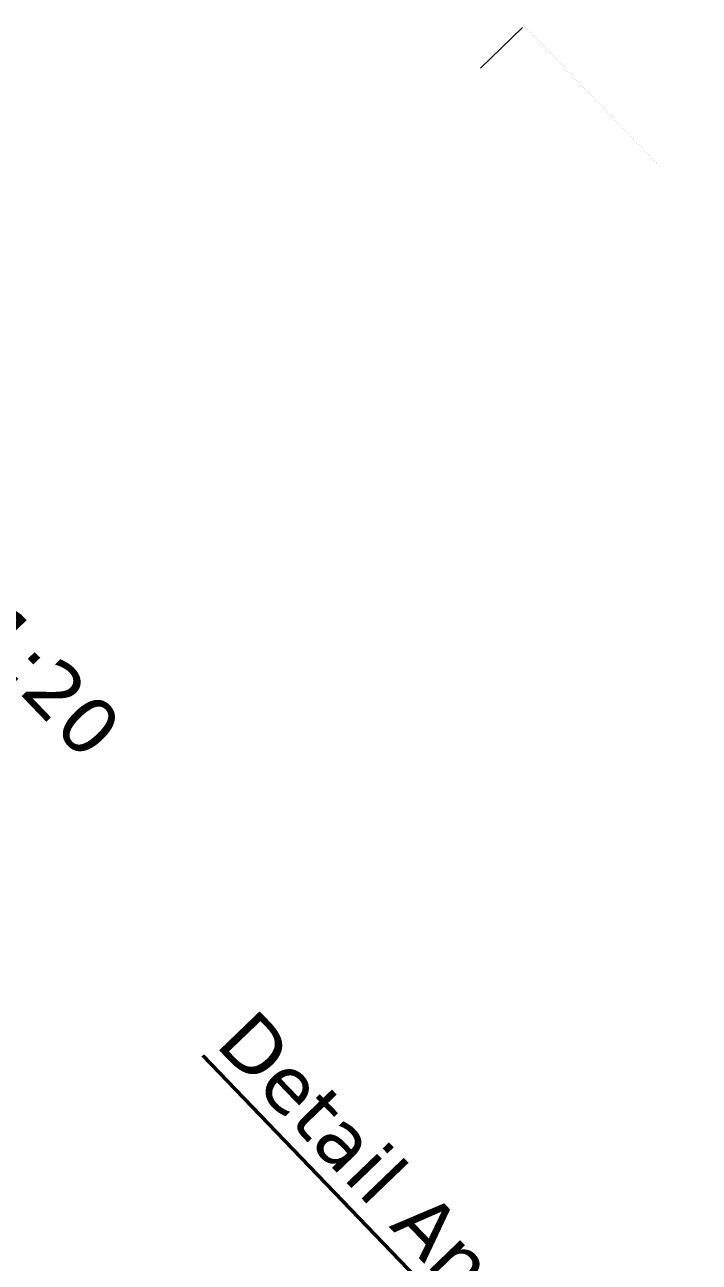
# Model space of a CAD drawing. Header units: metres. Extents: x 2687650.8 to 2687727.1, y 1234407.3 to 1234484.3.
# Drawn here: x 2687699.82 to 2687704.02, y 1234438.84 to 1234446.54 of the extents above; entities that cross this region are included whole.
import ezdxf

# ---------------------------------------------------------------- set-up
doc = ezdxf.new("R2010")
doc.units = ezdxf.units.M
doc.layers.add('PDF__Parzellengrenze', color=7, linetype='Continuous', true_color=0x7f7f7f)
doc.layers.add('PDF_kan_sw_', color=7, linetype='Continuous', true_color=0xdadada)
doc.layers.add('PDF_Ebene 2', color=7, linetype='Continuous')
doc.layers.add('PDF_Text', color=7, linetype='Continuous')
doc.styles.add('PDF Verdana', font='verdana.ttf')

# ---------------------------------------------------------------- blocks, each defined once
blk = doc.blocks.new('A$C1c84ec86')
at = {"layer": 'PDF__Parzellengrenze', "lineweight": 18}
blk.add_lwpolyline([(4108.31, 3248.08), (4108.31, 3284.49)], dxfattribs=at)
at = {"layer": 'PDF_Ebene 2', "lineweight": 20}
for points in [[(4107.46, 3285.97), (4107.46, 3285.97)], [(4108.52, 3285.97), (4108.52, 3285.97)], [(4109.58, 3285.97), (4109.58, 3285.97)], [(4110.64, 3285.97), (4110.64, 3285.97)], [(4111.49, 3285.97), (4111.49, 3285.97)], [(4112.54, 3285.97), (4112.54, 3285.97)], [(4113.6, 3285.97), (4113.6, 3285.97)], [(4114.45, 3285.97), (4114.45, 3285.97)], [(4115.51, 3285.97), (4115.51, 3285.97)], [(4116.57, 3285.97), (4116.57, 3285.97)], [(4117.62, 3285.97), (4117.62, 3285.97)], [(4118.47, 3285.97), (4118.47, 3285.97)], [(4119.53, 3285.97), (4119.53, 3285.97)], [(4120.59, 3285.97), (4120.59, 3285.97)], [(4121.65, 3285.97), (4121.65, 3285.97)], [(4122.49, 3285.97), (4122.49, 3285.97)], [(4123.55, 3285.97), (4123.55, 3285.97)], [(4124.61, 3285.97), (4124.61, 3285.97)], [(4125.46, 3285.97), (4125.46, 3285.97)], [(4126.51, 3285.97), (4126.51, 3285.97)], [(4127.57, 3285.97), (4127.57, 3285.97)], [(4128.63, 3285.97), (4128.63, 3285.97)], [(4129.48, 3285.97), (4129.48, 3285.97)], [(4130.54, 3285.97), (4130.54, 3285.97)], [(4131.59, 3285.97), (4131.59, 3285.97)], [(4132.44, 3285.97), (4132.44, 3285.97)], [(4133.5, 3285.97), (4133.5, 3285.97)], [(4134.56, 3285.97), (4134.56, 3285.97)], [(4135.62, 3285.97), (4135.62, 3285.97)], [(4136.46, 3285.97), (4136.46, 3285.97)], [(4137.52, 3285.97), (4137.52, 3285.97)], [(4138.58, 3285.97), (4138.58, 3285.97)], [(4139.64, 3285.97), (4139.64, 3285.97)], [(4140.48, 3285.97), (4140.48, 3285.97)], [(4141.54, 3285.97), (4141.54, 3285.97)], [(4142.6, 3285.97), (4142.6, 3285.97)], [(4143.45, 3285.97), (4143.45, 3285.97)], [(4144.51, 3285.97), (4144.51, 3285.97)], [(4145.56, 3285.97), (4145.56, 3285.97)], [(4146.62, 3285.97), (4146.62, 3285.97)], [(4147.47, 3285.97), (4147.47, 3285.97)], [(4148.53, 3285.97), (4148.53, 3285.97)], [(4149.59, 3285.97), (4149.59, 3285.97)], [(4150.64, 3285.97), (4150.64, 3285.97)], [(4151.49, 3285.97), (4151.49, 3285.97)], [(4152.55, 3285.97), (4152.55, 3285.97)], [(4153.61, 3285.97), (4153.61, 3285.97)], [(4154.45, 3285.97), (4154.45, 3285.97)], [(4155.51, 3285.97), (4155.51, 3285.97)], [(4156.57, 3285.97), (4156.57, 3285.97)], [(4157.63, 3285.97), (4157.63, 3285.97)], [(4158.48, 3285.97), (4158.48, 3285.97)], [(4159.54, 3285.97), (4159.54, 3285.97)], [(4160.59, 3285.97), (4160.59, 3285.97)], [(4161.65, 3285.97), (4161.65, 3285.97)], [(4162.5, 3285.97), (4162.5, 3285.97)], [(4163.56, 3285.97), (4163.56, 3285.97)], [(4164.62, 3285.97), (4164.62, 3285.97)], [(4165.46, 3285.97), (4165.46, 3285.97)], [(4166.52, 3285.97), (4166.52, 3285.97)], [(4167.58, 3285.97), (4167.58, 3285.97)], [(4168.64, 3285.97), (4168.64, 3285.97)], [(4169.48, 3285.97), (4169.48, 3285.97)], [(4170.54, 3285.97), (4170.54, 3285.97)], [(4171.6, 3285.97), (4171.6, 3285.97)], [(4172.45, 3285.97), (4172.45, 3285.97)], [(4173.51, 3285.97), (4173.51, 3285.97)], [(4174.56, 3285.97), (4174.56, 3285.97)], [(4175.62, 3285.97), (4175.62, 3285.97)], [(4176.47, 3285.97), (4176.47, 3285.97)], [(4177.53, 3285.97), (4177.53, 3285.97)], [(4178.59, 3285.97), (4178.59, 3285.97)], [(4179.64, 3285.97), (4179.64, 3285.97)], [(4180.49, 3285.97), (4180.49, 3285.97)], [(4181.55, 3285.97), (4181.55, 3285.97)], [(4182.61, 3285.97), (4182.61, 3285.97)], [(4183.45, 3285.97), (4183.45, 3285.97)], [(4184.51, 3285.97), (4184.51, 3285.97)], [(4185.57, 3285.97), (4185.57, 3285.97)], [(4186.63, 3285.97), (4186.63, 3285.97)], [(4187.48, 3285.97), (4187.48, 3285.97)], [(4188.53, 3285.97), (4188.53, 3285.97)], [(4189.59, 3285.97), (4189.59, 3285.97)], [(4190.65, 3285.97), (4190.65, 3285.97)], [(4191.5, 3285.97), (4191.5, 3285.97)], [(4192.56, 3285.97), (4192.56, 3285.97)], [(4193.61, 3285.97), (4193.61, 3285.97)], [(4194.46, 3285.97), (4194.46, 3285.97)], [(4195.52, 3285.97), (4195.52, 3285.97)], [(4196.58, 3285.97), (4196.58, 3285.97)], [(4197.64, 3285.97), (4197.64, 3285.97)], [(4198.48, 3285.97), (4198.48, 3285.97)], [(4199.54, 3285.97), (4199.54, 3285.97)], [(4200.6, 3285.97), (4200.6, 3285.97)], [(4201.66, 3285.97), (4201.66, 3285.97)], [(4202.5, 3285.97), (4202.5, 3285.97)], [(4203.56, 3285.97), (4203.56, 3285.97)], [(4204.62, 3285.97), (4204.62, 3285.97)], [(4205.47, 3285.97), (4205.47, 3285.97)], [(4206.53, 3285.97), (4206.53, 3285.97)], [(4207.58, 3285.97), (4207.58, 3285.97)], [(4208.64, 3285.97), (4208.64, 3285.97)], [(4209.49, 3285.97), (4209.49, 3285.97)], [(4210.55, 3285.97), (4210.55, 3285.97)], [(4211.61, 3285.97), (4211.61, 3285.97)], [(4212.45, 3285.97), (4212.45, 3285.97)], [(4213.51, 3285.97), (4213.51, 3285.97)], [(4214.57, 3285.97), (4214.57, 3285.97)], [(4215.63, 3285.97), (4215.63, 3285.97)], [(4216.47, 3285.97), (4216.47, 3285.97)], [(4217.53, 3285.97), (4217.53, 3285.97)], [(4218.59, 3285.97), (4218.59, 3285.97)], [(4219.65, 3285.97), (4219.65, 3285.97)], [(4220.5, 3285.97), (4220.5, 3285.97)], [(4221.55, 3285.97), (4221.55, 3285.97)], [(4222.61, 3285.97), (4222.61, 3285.97)], [(4223.46, 3285.97), (4223.46, 3285.97)], [(4224.52, 3285.97), (4224.52, 3285.97)], [(4225.58, 3285.97), (4225.58, 3285.97)], [(4226.63, 3285.97), (4226.63, 3285.97)], [(4227.48, 3285.97), (4227.48, 3285.97)]]:
    blk.add_lwpolyline(points, dxfattribs=at)
at = {"layer": 'PDF_kan_sw_', "color": 7, "lineweight": 50}
blk.add_lwpolyline([(4431.53, 2697.53), (5066.12, 2697.53)], dxfattribs=at)
at = {"layer": 'PDF_Text', "char_height": 34.9974, "attachment_point": 7, "style": 'PDF Verdana'}
for s, insert in [('Detail Holzausfachung 1:20', (3586.54, 2761.26)), ('Detail Anschluss Eckspriess 1:20', (4431.53, 2697.12))]:
    blk.add_mtext(s, dxfattribs=dict(at, insert=insert))

msp = doc.modelspace()

# ---------------------------------------------------------------- block references
at = {"xscale": 0.01, "yscale": 0.01, "zscale": 0.01, "rotation": 313.8734409291175}
msp.add_blockref('A$C1c84ec86', (2687650.7677, 1234453.3784), dxfattribs=at)

doc.saveas('drawing.dxf')
